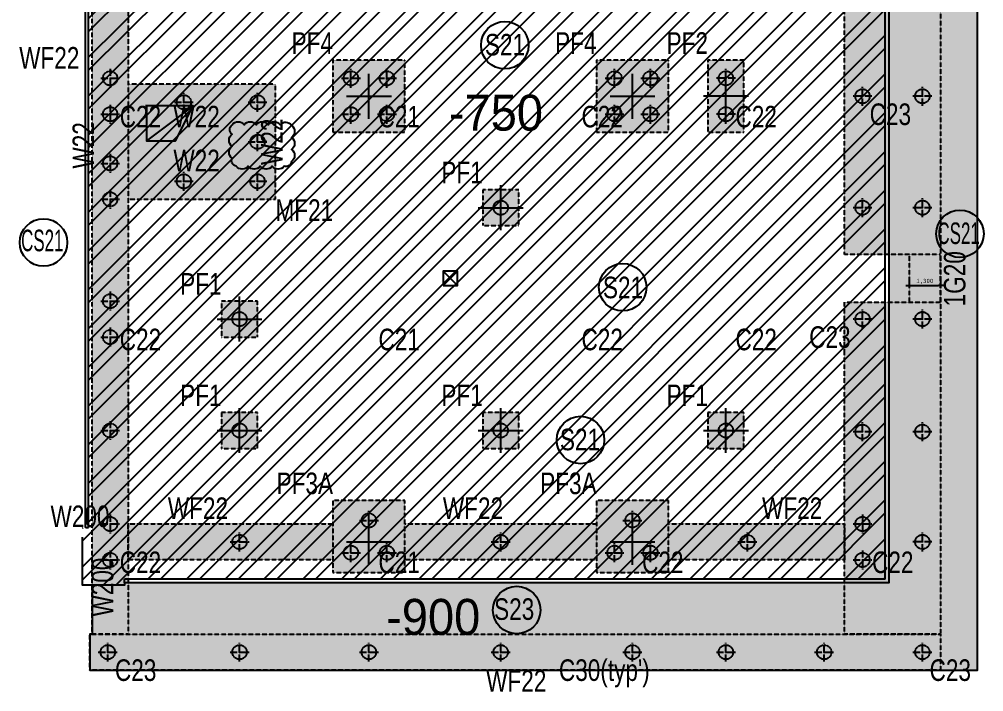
# Model space of a CAD drawing. Header units: millimetres. Extents: x -63681 to 183738, y 27655 to 152096.
# Drawn here: x 141761 to 182013, y 27655 to 55717 of the extents above; entities that cross this region are included whole.
import ezdxf
from ezdxf.enums import TextEntityAlignment as Align

# ---------------------------------------------------------------- set-up
doc = ezdxf.new("R2010")
doc.units = ezdxf.units.MM
doc.linetypes.add('ACAD_ISO04W100', pattern=[30, 24, -3, 0, -3])
doc.linetypes.add('HID', pattern=[2.3, 1.5, -0.8])
doc.layers.get('Defpoints').update_dxf_attribs({"color": 159})
for name, color, linetype in [('^DECK', 130, 'Continuous'), ('A-ELE', 7, 'Continuous'), ('A-HAT', 251, 'Continuous'), ('A-OPEN', 1, 'Continuous'), ('A-TEXT-실명', 3, 'Continuous'), ('COLUMN-TEXT', 2, 'Continuous'), ('GIRDER-TEXT', 7, 'Continuous'), ('PILE', 4, 'HID'), ('REV 0402', 6, 'Continuous'), ('S-FOOTING', 4, 'HID'), ('TXT-FOOTING', 4, 'HID'), ('TXT-SLAB', 6, 'Continuous'), ('WALL-TEXT', 6, 'Continuous'), ('기초패턴', 1, 'Continuous'), ('보(girder)', 7, 'HID'), ('슬래브라인', 7, 'Continuous')]:
    doc.layers.add(name, color=color, linetype=linetype)
doc.layers.add('NOPLOT', color=191, linetype='Continuous', plot=False)
doc.layers.add('printlayer', color=6, linetype='Continuous', plot=False)
doc.styles.add('Gdim', font='DotumChe.ttf')
doc.styles.add('Gtx', font='Dotum.ttf')
doc.dimstyles.new('Gdim200', dxfattribs={"dimscale": 200, "dimtxt": 3, "dimasz": 1.2, "dimexe": 2, "dimexo": 3, "dimgap": 1, "dimtad": 1, "dimdsep": 46, "dimlunit": 6, "dimtxsty": 'Gdim', "dimblk1": '_CIDOT', "dimblk2": '_CIDOT', "dimsah": 1, "dimcen": 2.5, "dimdle": 2, "dimclrd": 1, "dimclre": 1, "dimclrt": 3, "dimazin": 2, "dimtfac": 1, "dimtix": 1, "dimtmove": 2, "dimatfit": 3, "dimldrblk": '_CIDOT', "dimfxl": 2, "dimtolj": 1, "dimtzin": 0, "dimarcsym": 0})

# ---------------------------------------------------------------- blocks, each defined once
blk = doc.blocks.new('파일')
at = {"color": 1, "linetype": 'ACAD_ISO04W100'}
for p, q in [((16279.4, 3764.4), (16279.4, 3827.6)), ((16247.7, 3796), (16311, 3796))]:
    blk.add_line(p, q, dxfattribs=at)
at = {"layer": 'PILE'}
blk.add_circle((16279.4, 3796), 24, dxfattribs=at)
blk = doc.blocks.new('D600(2.5)PF4')
blk.add_lwpolyline([(31483, -271854), (31483, -274854), (34483, -274854), (34483, -271854), (31483, -271854)])
at = {"layer": 'NOPLOT'}
for p, q in [((32983, -274291), (32983, -272416)), ((32045, -273354), (33920, -273354))]:
    blk.add_line(p, q, dxfattribs=at)
at = {"xscale": 12.50000000000909, "yscale": 12.50000000000909, "zscale": 12.50000000000909}
for p in [(-171260, -320054), (-169760, -320054), (-171260, -321554), (-169760, -321554)]:
    blk.add_blockref('파일', p, dxfattribs=at)
blk = doc.blocks.new('D600(2.5)PF2')
blk.add_lwpolyline([(43440, -265053), (40440, -265053), (40440, -266553), (43440, -266553)], close=True)
at = {"layer": 'NOPLOT'}
for p, q in [((41940, -266740), (41940, -264865)), ((41003, -265803), (42878, -265803))]:
    blk.add_line(p, q, dxfattribs=at)
at = {"xscale": 12.50000000000909, "yscale": 12.50000000000909, "zscale": 12.50000000000909}
for p in [(-162302, -313253), (-160802, -313253)]:
    blk.add_blockref('파일', p, dxfattribs=at)
blk = doc.blocks.new('PF1')
blk.add_lwpolyline([(32233, -272604), (32233, -274104), (33733, -274104), (33733, -272604), (32233, -272604)])
at = {"layer": 'NOPLOT'}
for p, q in [((32983, -274291), (32983, -272416)), ((32045, -273354), (33920, -273354))]:
    blk.add_line(p, q, dxfattribs=at)
at = {"xscale": 12.50000000000909, "yscale": 12.50000000000909, "zscale": 12.50000000000909}
blk.add_blockref('파일', (-170510, -320804), dxfattribs=at)
blk = doc.blocks.new('D600(2.5)PF1')
blk.add_lwpolyline([(32233, -266553), (33733, -266553), (33733, -265053), (32233, -265053), (32233, -266553)])
at = {"layer": 'printlayer'}
for p, q in [((32983, -266740), (32983, -264865)), ((32045, -265803), (33920, -265803))]:
    blk.add_line(p, q, dxfattribs=at)
at = {"xscale": 12.50000000000909, "yscale": 12.50000000000909, "zscale": 12.50000000000909}
blk.add_blockref('파일', (-170510, -313253), dxfattribs=at)
blk = doc.blocks.new('D600(2.5)PF3')
blk.add_lwpolyline([(49397, -264096), (49397, -267096), (52397, -267096), (52397, -264096), (49397, -264096)])
at = {"layer": 'NOPLOT'}
for p, q in [((50897, -266770), (50897, -264865)), ((49960, -265821), (51835, -265821))]:
    blk.add_line(p, q, dxfattribs=at)
at = {"xscale": 12.50000000000909, "yscale": 12.50000000000909, "zscale": 12.50000000000909}
for p in [(-152595, -312371), (-153345, -313721), (-151845, -313721)]:
    blk.add_blockref('파일', p, dxfattribs=at)
blk = doc.blocks.new('A$Cecc8fa15')
at = {"layer": '기초패턴'}
h = blk.add_hatch(dxfattribs=at)
h.set_pattern_fill('ZIGZAG', color=256, scale=60, angle=90)
h.set_pattern_definition([(90, (-385073.9, -148605.02), (-190.5, 190.5), [190.5, -190.5]), (180, (-385073.9, -148414.52), (-190.5, -190.5), [190.5, -190.5])])
h.paths.add_polyline_path([(129850, -58050), (126000, -58050), (126000, -58700), (125850, -58700), (125850, -70700), (129850, -70700), (129850, -75100), (125850, -75100), (125850, -102700), (129850, -102700), (129850, -104700), (125850, -104700), (125850, -118550), (95950, -118550), (95950, -116400), (95800, -116400), (95800, -116500), (94450, -116500), (94450, -118550), (94350, -118550), (94350, -120050), (129850, -120050)])
h = blk.add_hatch(dxfattribs=at)
h.set_pattern_fill('HEX', color=256, scale=60, angle=90)
h.set_pattern_definition([(90, (-385073.9, -148605.02), (-329.95568, 2e-14), [190.5, -381]), (210, (-385073.9, -148605.02), (164.97784, -285.75), [190.5, -381]), (150, (-385073.9, -148414.52), (-164.97784, -285.75), [190.5, -381])])
h.paths.add_polyline_path([(100025, -76750), (101525, -76750), (101525, -78250), (100025, -78250)])
h.paths.add_polyline_path([(95950, -115450), (95950, -116400), (95800, -116400), (95800, -116500), (94450, -116500), (94450, -77100), (95950, -77100), (95950, -95600), (102100, -95600), (102100, -100400), (95950, -100400), (95950, -113950), (104500, -113950), (104500, -112975), (107500, -112975), (107500, -113950), (115500, -113950), (115500, -112975), (118500, -112975), (118500, -113950), (125850, -113950), (125850, -115450), (118500, -115450), (118500, -115975), (115500, -115975), (115500, -115450), (107500, -115450), (107500, -115975), (104500, -115975), (104500, -115450)])
h.paths.add_polyline_path([(99850, -90700), (101350, -90700), (101350, -92200), (99850, -92200)], flags=17)
h.paths.add_polyline_path([(104500, -88400), (107500, -88400), (107500, -85400), (104500, -85400)], flags=17)
h.paths.add_polyline_path([(110750, -90700), (112250, -90700), (112250, -92200), (110750, -92200)], flags=17)
h.paths.add_polyline_path([(104500, -94600), (107500, -94600), (107500, -97600), (104500, -97600)], flags=17)
h.paths.add_polyline_path([(115500, -88400), (118500, -88400), (118500, -85400), (115500, -85400)], flags=17)
h.paths.add_polyline_path([(120150, -88400), (121650, -88400), (121650, -85400), (120150, -85400)], flags=17)
h.paths.add_polyline_path([(120150, -90700), (121650, -90700), (121650, -92200), (120150, -92200)], flags=17)
h.paths.add_polyline_path([(115500, -94600), (118500, -94600), (118500, -97600), (115500, -97600)], flags=17)
h.paths.add_polyline_path([(120150, -94600), (121650, -94600), (121650, -97600), (120150, -97600)], flags=17)
h.paths.add_polyline_path([(110750, -100000), (112250, -100000), (112250, -101500), (110750, -101500)], flags=17)
h.paths.add_polyline_path([(120150, -76000), (121650, -76000), (121650, -79000), (120150, -79000)])
h.paths.add_polyline_path([(99850, -104650), (101350, -104650), (101350, -106150), (99850, -106150)], flags=17)
h.paths.add_polyline_path([(99850, -109300), (101350, -109300), (101350, -110800), (99850, -110800)], flags=17)
h.paths.add_polyline_path([(110750, -109300), (112250, -109300), (112250, -110800), (110750, -110800)], flags=17)
h.paths.add_polyline_path([(120150, -109300), (121650, -109300), (121650, -110800), (120150, -110800)], flags=17)
blk = doc.blocks.new('_CIDOT')
at = {"color": 0, "linetype": 'ByBlock'}
blk.add_line((2, 0), (-1, 0), dxfattribs=at)
at = {"color": 0, "linetype": 'ByBlock', "const_width": 0.5}
blk.add_lwpolyline([(-0.25, 0, 1), (0.25, 0, 1)], format="xyb", close=True, dxfattribs=at)
blk = doc.blocks.new('*D214')
at = {"layer": 'Defpoints', "color": 155, "lineweight": -2, "transparency": 16777216}
for p, q in [((178904, 44912), (178904, 44492)), ((180204, 44912), (180204, 44492)), ((178976, 44612), (180132, 44612))]:
    blk.add_line(p, q, dxfattribs=at)
at = {"layer": 'Defpoints', "color": 0, "transparency": 16777216}
for p in [(178904, 45092), (180204, 45092), (180204, 44612)]:
    blk.add_point(p, dxfattribs=at)
at = {"layer": 'Defpoints', "color": 155, "lineweight": -2, "transparency": 16777216, "xscale": 71.99999999999994, "yscale": 71.99999999999994, "zscale": 71.99999999999994, "rotation": 180}
blk.add_blockref('_CIDOT', (178904, 44612), dxfattribs=at)
at = {"layer": 'Defpoints', "color": 155, "lineweight": -2, "transparency": 16777216, "xscale": 71.99999999999994, "yscale": 71.99999999999994, "zscale": 71.99999999999994}
blk.add_blockref('_CIDOT', (180204, 44612), dxfattribs=at)
at = {"layer": 'Defpoints', "color": 3, "transparency": 16777216, "insert": (179554, 44779), "char_height": 180, "attachment_point": 5, "style": 'Gdim'}
blk.add_mtext('\\A1;{\\C155;1,300}', dxfattribs=at)

msp = doc.modelspace()

# ---------------------------------------------------------------- hatches: boundary and pattern name
at = {"layer": 'A-HAT'}
h = msp.add_hatch(dxfattribs=at)
h.set_pattern_fill('HEX', color=256, scale=150, angle=90)
h.paths.add_polyline_path([(144803.571, 32105.016), (144803.571, 30055.018), (144703.571, 30055.018), (144703.571, 28555.018), (181753.571, 28555.018), (181753.571, 90555.018), (176353.571, 90555.018), (176353.571, 90105.018), (178153.571, 90105.018), (178053.571, 32205.018), (146153.571, 32205.018), (146153.571, 32105.016)])
h = msp.add_hatch(dxfattribs=at)
h.set_pattern_fill('ANSI32', color=256, scale=120)
h.paths.add_polyline_path([(144653.571, 71355.018), (145153.571, 71355.018), (145153.571, 71505.018), (177903.571, 71505.018), (177903.571, 32355.018), (146153.571, 32355.018), (146153.571, 32105.016), (144403.571, 32105.016), (144403.571, 34505.016), (144653.571, 34505.016)])

# ---------------------------------------------------------------- linework, layer by layer
at = {"layer": '^DECK', "color": 0}
for centre in [(162024.1, 54634.469), (181022.069, 46765.739), (142770.733, 46402.206), (166945.957, 44534.145), (165185.828, 38158.012), (162520.953, 31062.364)]:
    msp.add_circle(centre, 990.918, dxfattribs=at)
at = {"layer": 'A-ELE'}
msp.add_lwpolyline([(159453.57, 44605.025), (160053.57, 44605.025), (160053.57, 45205.025), (159453.57, 45205.025)], close=True, dxfattribs=at)
at = {"layer": 'A-OPEN', "linetype": 'Continuous'}
for p, q in [((149016.191, 52105.018), (147073.571, 50640.018)), ((160053.57, 45205.025), (159453.57, 44605.025)), ((160053.57, 44605.025), (159453.57, 45205.025))]:
    msp.add_line(p, q, dxfattribs=at)
at = {"layer": 'A-TEXT-실명'}
msp.add_line((157003.571, 32205.018, 0), (156681.174, 32205.018, 0), dxfattribs=at)
at = {"layer": 'REV 0402'}
msp.add_lwpolyline([(150645.298, 51310.11, -0.52056705), (151145.298, 51310.11, -0.52056705), (151645.298, 51310.11, -0.52056705), (152145.298, 51310.11, -0.52056705), (152645.298, 51310.11, -0.52056705), (153121.638, 51286.451, -0.52056705), (153121.638, 50786.451, -0.52056705), (153121.638, 50286.451, -0.52056705), (153121.638, 49786.451, -0.52056705), (152817.481, 49590.608, -0.52056705), (152317.481, 49590.608, -0.52056705), (151817.481, 49590.608, -0.52056705), (151317.481, 49590.608, -0.52056705), (150817.481, 49590.608, -0.52056705), (150645.298, 49918.425, -0.52056705), (150645.298, 50418.425, -0.52056705), (150645.298, 50918.425, -0.52056705)], format="xyb", close=True, dxfattribs=at)
at = {"layer": 'S-FOOTING', "elevation": 0}
for points in [[(176353.571, 90555.018), (180203.571, 90555.018), (180203.571, 30055.018), (176203.571, 30055.018), (176203.571, 43905.018), (180203.571, 43905.018), (180203.571, 45905.018), (176203.571, 45905.018)], [(176203.571, 45905.018), (176203.571, 73505.018), (180203.571, 73505.018), (180203.571, 77905.018), (176203.571, 77905.018), (176203.571, 89905.018)], [(146303.571, 48205.018), (152453.571, 48205.018), (152453.571, 53005.018), (146303.571, 53005.018)], [(154853.571, 33155.018), (146303.571, 33155.018), (146303.571, 34655.018), (154853.571, 34655.018)], [(157853.571, 34655.018), (165853.571, 34655.018)], [(168853.571, 34655.018), (176203.571, 34655.018), (176203.571, 33155.018), (168853.571, 33155.018)], [(165853.571, 33155.018), (157853.571, 33155.018)]]:
    msp.add_lwpolyline(points, dxfattribs=at)
for points in [[(146303.571, 30055.018), (144803.571, 30055.018), (144803.571, 78605.018), (146303.571, 78605.018)], [(180203.571, 28555.018), (144703.571, 28555.018), (144703.571, 30055.018), (180203.571, 30055.018)]]:
    msp.add_lwpolyline(points, close=True, dxfattribs=at)
at = {"layer": '보(girder)'}
for p, q in [((178903.571, 45905.018), (178903.571, 43905.018)), ((180203.571, 45905.018), (180203.571, 43905.018)), ((176203.571, 41705.018), (176203.571, 42305.018))]:
    msp.add_line(p, q, dxfattribs=at)
at = {"layer": '슬래브라인'}
for p, q in [((177903.571, 32355.018), (177903.571, 89205.018)), ((144503.571, 71505.018), (144503.571, 34505.016)), ((144653.571, 34505.016, 0), (144653.571, 71355.018, 0)), ((144553.571, 34505.016, 0), (144503.571, 34505.016, 0)), ((144553.571, 34505.016), (144653.571, 34505.016, 0)), ((177903.571, 32355.018), (146153.571, 32355.018, 0)), ((146153.571, 32205.018), (146153.571, 32355.018, 0))]:
    msp.add_line(p, q, dxfattribs=at)
at = {"layer": '슬래브라인', "elevation": 0}
for points in [[(180203.571, 28555.018), (181753.571, 28555.018), (181753.571, 90555.018), (180203.571, 90555.018)], [(144503.571, 71505.018), (178053.571, 71505.018), (178053.571, 32205.018), (146153.571, 32205.018), (146153.571, 32105.016), (144403.571, 32105.016), (144403.571, 34105.018)], [(178053.571, 71505.018), (178053.571, 32205.018), (146153.571, 32205.018), (146153.571, 32105.016), (144803.571, 32105.016), (144803.571, 30055.018), (144703.571, 30055.018), (144703.571, 28555.018), (181753.571, 28555.018), (181753.571, 71505.018)], [(147073.571, 52105.018), (147073.571, 50640.018), (148278.815, 50640.018), (149016.191, 52105.018), (147023.571, 52105.018)]]:
    msp.add_lwpolyline(points, dxfattribs=at)

# ---------------------------------------------------------------- block references
at = {"layer": 'PILE'}
for p, xscale, yscale, zscale, rotation in [((98103.569, 256747.335), 12.50000000000909, 12.50000000000909, 12.50000000000909, 270), ((224403.573, -150987.3), 12.50000000001011, 12.50000000001011, 12.50000000001011, 90), ((226903.573, -150987.3), 12.50000000001011, 12.50000000001011, 12.50000000001011, 90), ((98103.569, 255247.335), 12.50000000000909, 12.50000000000909, 12.50000000000909, 270), ((98103.569, 253197.335), 12.50000000000909, 12.50000000000909, 12.50000000000909, 270), ((98103.569, 251697.335), 12.50000000000909, 12.50000000000909, 12.50000000000909, 270), ((224403.573, -155637.3), 12.50000000001011, 12.50000000001011, 12.50000000001011, 90), ((226903.573, -155637.3), 12.50000000001011, 12.50000000001011, 12.50000000001011, 90), ((98103.569, 247447.335), 12.50000000000909, 12.50000000000909, 12.50000000000909, 270), ((224403.573, -160287.3), 12.50000000001011, 12.50000000001011, 12.50000000001011, 90), ((226903.573, -160287.3), 12.50000000001011, 12.50000000001011, 12.50000000001011, 90), ((98103.569, 245947.335), 12.50000000000909, 12.50000000000909, 12.50000000000909, 270), ((98103.569, 242047.335), 12.50000000000909, 12.50000000000909, 12.50000000000909, 270), ((224403.573, -164987.3), 12.50000000001011, 12.50000000001011, 12.50000000001011, 90), ((226903.573, -164987.3), 12.50000000001011, 12.50000000001011, 12.50000000001011, 90), ((98103.569, 238147.335), 12.50000000000909, 12.50000000000909, 12.50000000000909, 270), ((129503.569, 238147.335), 12.50000000000909, 12.50000000000909, 12.50000000000909, 270), ((226903.573, -169587.3), 12.50000000001011, 12.50000000001011, 12.50000000001011, 90), ((98103.569, 236647.335), 12.50000000000909, 12.50000000000909, 12.50000000000909, 270), ((129503.569, 236647.335), 12.50000000000909, 12.50000000000909, 12.50000000000909, 270)]:
    msp.add_blockref('파일', p, dxfattribs=dict(at, xscale=xscale, yscale=yscale, zscale=zscale, rotation=rotation))
at = {"layer": 'PILE', "xscale": 12.50000000000909, "yscale": 12.50000000000909, "zscale": 12.50000000000909}
for p in [(-54863.746, 4805.015), (-51788.746, 4805.015), (-51788.746, 3155.015), (-54863.746, 1505.015), (-51788.746, 1505.015), (-52538.746, -13544.984), (-41638.746, -13544.984), (-31338.746, -13544.984), (-58038.746, -18144.985), (-52538.746, -18144.985), (-47138.746, -18144.985), (-41638.746, -18144.985), (-36138.746, -18144.985), (-32238.746, -18144.985), (-28138.746, -18144.983), (-24038.746, -18144.983)]:
    msp.add_blockref('파일', p, dxfattribs=at)
at = {"layer": 'S-FOOTING'}
for name, p in [('D600(2.5)PF4', (123370.827, 325858.653)), ('D600(2.5)PF4', (134370.827, 325858.653)), ('PF1', (128870.827, 321208.653)), ('D600(2.5)PF1', (117970.827, 309007.961)), ('D600(2.5)PF1', (117970.827, 304357.961)), ('D600(2.5)PF1', (128870.827, 304357.961)), ('D600(2.5)PF1', (138270.827, 304357.961)), ('D600(2.5)PF3', (105456.191, 299725.961)), ('D600(2.5)PF3', (116456.191, 299725.961))]:
    msp.add_blockref(name, p, dxfattribs=at)
at = {"layer": 'S-FOOTING', "rotation": 90}
msp.add_blockref('D600(2.5)PF2', (-94549.372, 10564.955), dxfattribs=at)
at = {"layer": '기초패턴'}
msp.add_blockref('A$Cecc8fa15', (50353.571, 148605.018), dxfattribs=at)

# ---------------------------------------------------------------- texts
at = {"layer": 'COLUMN-TEXT', "color": 3, "style": 'Gtx', "width": 0.8}
for s, p in [('C22', (145953.571, 52105.018)), ('C21', (156753.571, 52105.018)), ('C22', (171653.571, 52105.018)), ('C23', (177253.571, 52205.018)), ('C22', (145953.571, 42805.018)), ('C21', (156753.571, 42805.018)), ('C22', (171653.571, 42805.018)), ('C23', (174730.202, 42905.018)), ('C22', (145953.571, 33505.018)), ('C21', (156753.571, 33505.018)), ('C22', (167753.571, 33505.018)), ('C22', (177353.571, 33505.018)), ('C23', (145753.571, 29005.018)), ("C30(typ')", (164283.574, 29005.018)), ('C23', (179753.571, 29005.018))]:
    msp.add_text(s, height=900, dxfattribs=at).set_placement(p, align=Align.TOP_LEFT)
for p in [(166953.571, 52105.018), (166953.571, 42805.018)]:
    msp.add_text('C22', height=900, dxfattribs=at).set_placement(p, align=Align.TOP_RIGHT)
at = {"layer": 'GIRDER-TEXT', "style": 'Gtx', "width": 0.8}
msp.add_text('1G20', height=900, rotation=90, dxfattribs=at).set_placement((181520.275, 44888.106), align=Align.BOTTOM_CENTER)
at = {"layer": 'NOPLOT', "style": 'Gtx'}
for s, p in [('-750', (161656.106, 51819.607, 0)), ('-900', (159036.654, 30778.582, 0))]:
    msp.add_text(s, height=1500, dxfattribs=at).set_placement(p, align=Align.MIDDLE_CENTER)
at = {"layer": 'TXT-FOOTING', "style": 'Gtx', "width": 0.8}
for s, p in [('PF4', (154853.571, 54005.018)), ('PF4', (165853.571, 54005.018)), ('PF2', (170503.571, 54005.018)), ('PF1', (161103.571, 48605.018)), ('PF1', (150203.571, 43955.018)), ('PF1', (150203.571, 39305.018)), ('PF1', (161103.571, 39302.344)), ('PF1', (170503.571, 39302.344)), ('PF3A', (154856.571, 35630.018)), ('PF3A', (165856.571, 35630.018))]:
    msp.add_text(s, height=900, dxfattribs=at).set_placement(p, align=Align.BOTTOM_RIGHT)
msp.add_text('WF22', height=900, dxfattribs=at).set_placement((143012.789, 53388.967), align=Align.BOTTOM_CENTER)
msp.add_text('MF21', height=900, dxfattribs=at).set_placement((152453.571, 48205.018), align=Align.TOP_LEFT)
for p in [(149216.984, 35762.505), (160695.603, 35762.505), (174018.327, 35762.505), (162503.571, 28555.018)]:
    msp.add_text('WF22', height=900, dxfattribs=at).set_placement(p, align=Align.TOP_CENTER)
at = {"layer": 'TXT-SLAB', "style": 'Gtx'}
for s, width, p in [('S21', 0.8, (161195.367, 54206.166)), ('CS21', 0.6, (180082.194, 46336.825)), ('CS21', 0.6, (141837.299, 46037.022)), ('S21', 0.8, (166120.388, 44074.847)), ('S21', 0.8, (164324.824, 37730.367)), ('S23', 0.8, (161577.868, 30652.591))]:
    msp.add_text(s, height=900, dxfattribs=dict(at, width=width)).set_placement(p)
at = {"layer": 'WALL-TEXT', "style": 'Gtx', "width": 0.8}
msp.add_text('W22', height=900, dxfattribs=at).set_placement((149161.072, 52105.018, 0), align=Align.TOP_CENTER)
msp.add_text('W22', height=900, rotation=90, dxfattribs=at).set_placement((151853.571, 50605.018, 0), align=Align.TOP_CENTER)
for s, p in [('W22', (145153.571, 50455.018, 0)), ('W200', (145954.365, 32021.915, 0))]:
    msp.add_text(s, height=900, rotation=90, dxfattribs=at).set_placement(p, align=Align.BOTTOM_CENTER)
for s, p in [('W22', (149161.072, 49105.017, 0)), ('W200', (144295.215, 34254.902, 0))]:
    msp.add_text(s, height=900, dxfattribs=at).set_placement(p, align=Align.BOTTOM_CENTER)

# ---------------------------------------------------------------- dimensions: what is measured, and where the dimension line sits
at = {"layer": 'Defpoints'}
dim = msp.add_linear_dim(base=(180203.571, 44611.831), p1=(178903.571, 45091.831), p2=(180203.571, 45091.831), text='{\\C155;<>}', dimstyle='Gdim200', override={"dimscale": 60, "dimzin": 8, "dimclrd": 155, "dimclre": 155}, dxfattribs=at)
dim.commit()
dim.dimension.update_dxf_attribs({"geometry": '*D214', "text_midpoint": (179553.571, 44778.969)})

doc.saveas('drawing.dxf')
